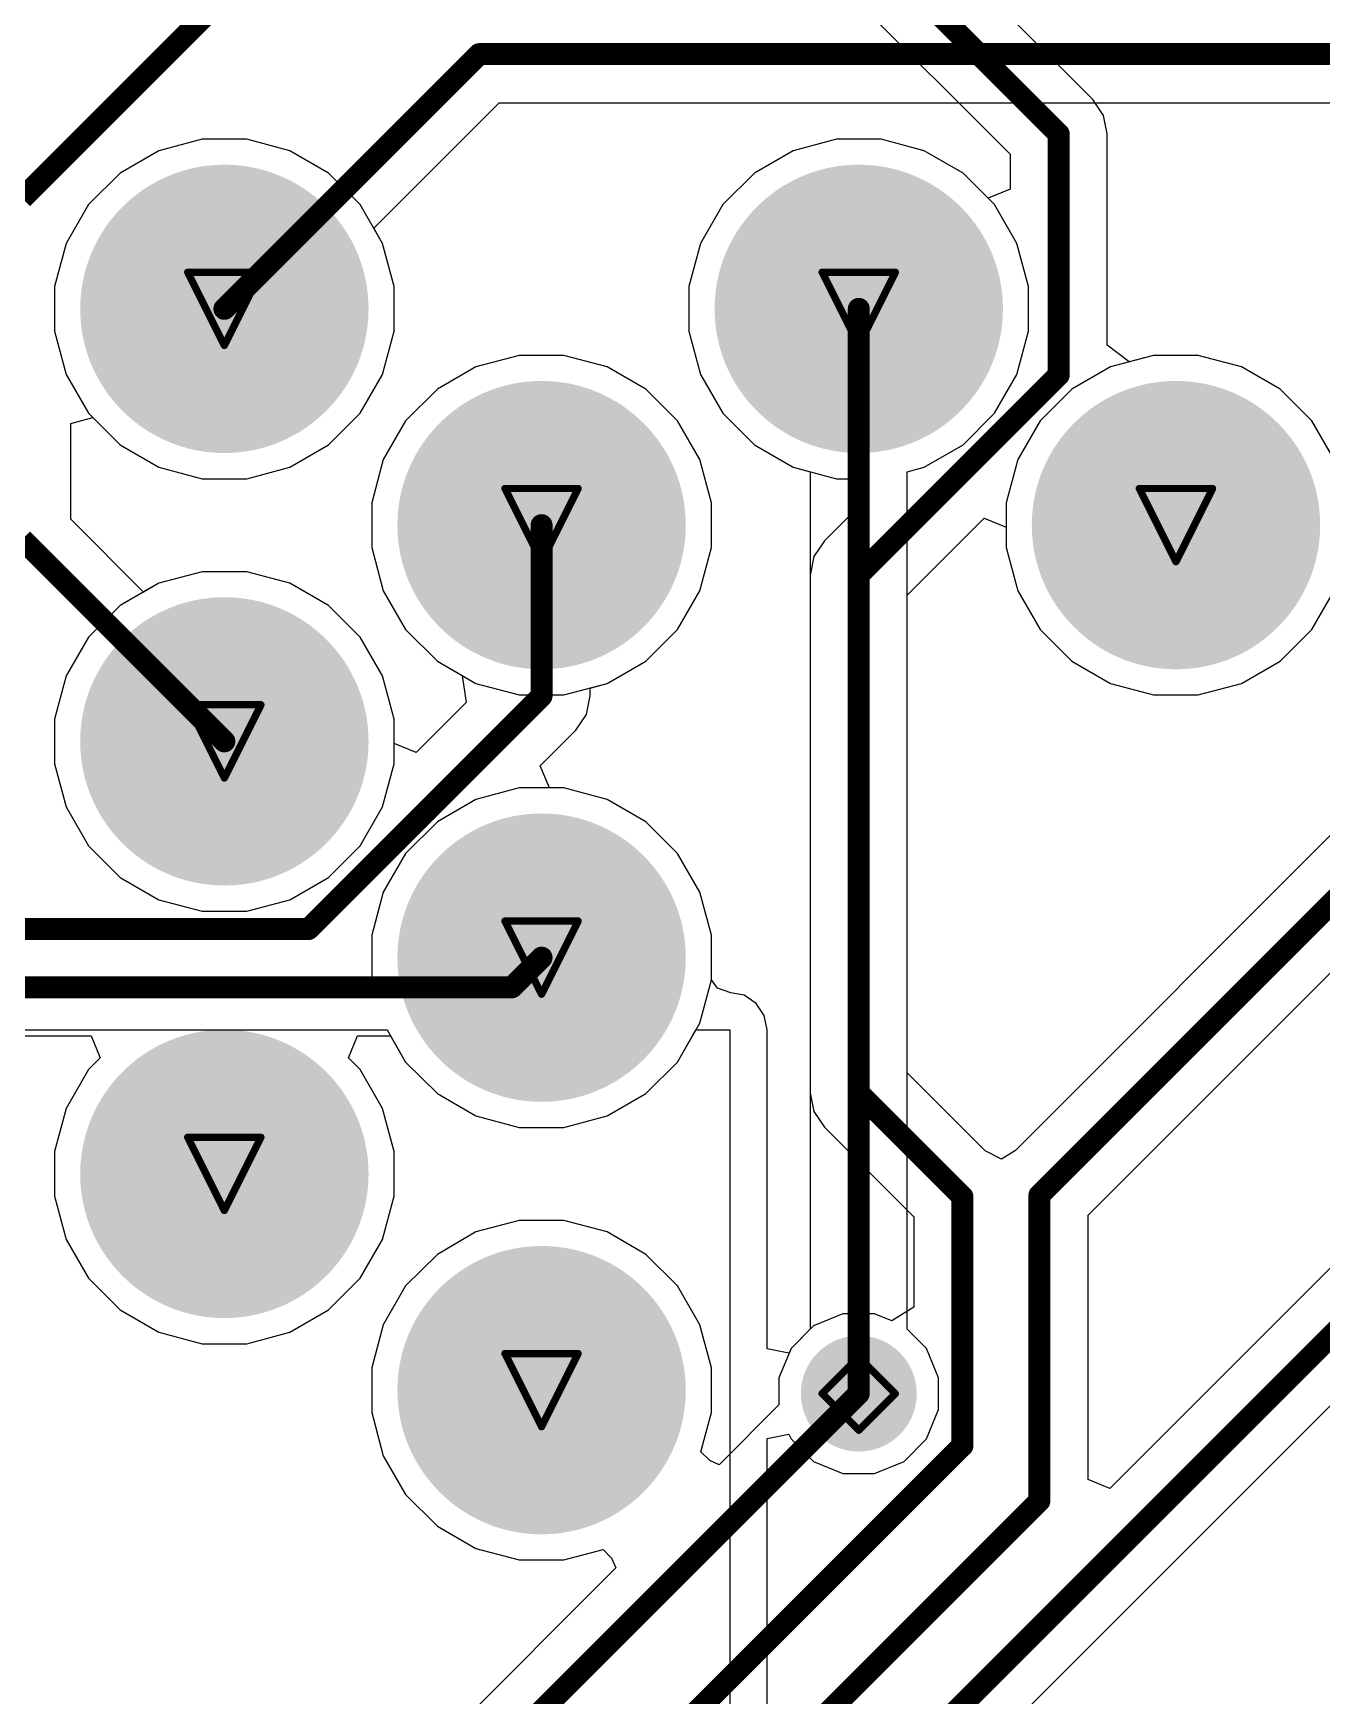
# Model space of a CAD drawing. Header units: inches. Extents: x -31 to 249, y -28 to 261.
# Drawn here: x 98.76 to 107.7, y 13.95 to 25.48 of the extents above; entities that cross this region are included whole.
import ezdxf

# ---------------------------------------------------------------- set-up
doc = ezdxf.new("R2010")
doc.units = ezdxf.units.IN
for name, color, linetype in [('Bottom Layer', 5, 'Continuous'), ('Bottom Solder', 6, 'Continuous'), ('Drill Drawing', 1, 'Continuous'), ('Multi-Layer', 9, 'Continuous'), ('Pad Holes', 156, 'Continuous'), ('Top Layer', 1, 'Continuous'), ('Top Solder', 216, 'Continuous'), ('Via Holes', 16, 'Continuous')]:
    doc.layers.add(name, color=color, linetype=linetype)

# ---------------------------------------------------------------- blocks, each defined once
blk = doc.blocks.new('1_1376430_8_40')
at = {"layer": 'Bottom Layer'}
h = blk.add_hatch(color=5, dxfattribs=at)
edge = h.paths.add_edge_path()
edge.add_arc((32.55, 4.725), 1, 0, 360)
h = blk.add_hatch(color=5, dxfattribs=at)
edge = h.paths.add_edge_path()
edge.add_arc((36.95, 4.725), 1, 0, 360)
h = blk.add_hatch(color=5, dxfattribs=at)
edge = h.paths.add_edge_path()
edge.add_arc((34.75, 3.225), 1, 0, 360)
h = blk.add_hatch(color=5, dxfattribs=at)
edge = h.paths.add_edge_path()
edge.add_arc((39.15, 3.225), 1, 0, 360)
h = blk.add_hatch(color=5, dxfattribs=at)
edge = h.paths.add_edge_path()
edge.add_arc((32.55, 1.725), 1, 0, 360)
h = blk.add_hatch(color=5, dxfattribs=at)
edge = h.paths.add_edge_path()
edge.add_arc((34.75, 0.225), 1, 0, 360)
h = blk.add_hatch(color=5, dxfattribs=at)
edge = h.paths.add_edge_path()
edge.add_arc((32.55, -1.275), 1, 0, 360)
h = blk.add_hatch(color=5, dxfattribs=at)
edge = h.paths.add_edge_path()
edge.add_arc((34.75, -2.775), 1, 0, 360)
at = {"layer": 'Bottom Solder'}
h = blk.add_hatch(color=6, dxfattribs=at)
edge = h.paths.add_edge_path()
edge.add_arc((32.55, 4.725), 1, 0, 360)
h = blk.add_hatch(color=6, dxfattribs=at)
edge = h.paths.add_edge_path()
edge.add_arc((36.95, 4.725), 1, 0, 360)
h = blk.add_hatch(color=6, dxfattribs=at)
edge = h.paths.add_edge_path()
edge.add_arc((34.75, 3.225), 1, 0, 360)
h = blk.add_hatch(color=6, dxfattribs=at)
edge = h.paths.add_edge_path()
edge.add_arc((39.15, 3.225), 1, 0, 360)
h = blk.add_hatch(color=6, dxfattribs=at)
edge = h.paths.add_edge_path()
edge.add_arc((32.55, 1.725), 1, 0, 360)
h = blk.add_hatch(color=6, dxfattribs=at)
edge = h.paths.add_edge_path()
edge.add_arc((34.75, 0.225), 1, 0, 360)
h = blk.add_hatch(color=6, dxfattribs=at)
edge = h.paths.add_edge_path()
edge.add_arc((32.55, -1.275), 1, 0, 360)
h = blk.add_hatch(color=6, dxfattribs=at)
edge = h.paths.add_edge_path()
edge.add_arc((34.75, -2.775), 1, 0, 360)
at = {"layer": 'Multi-Layer'}
h = blk.add_hatch(color=9, dxfattribs=at)
edge = h.paths.add_edge_path()
edge.add_arc((32.55, 4.725), 1, 0, 360)
h = blk.add_hatch(color=9, dxfattribs=at)
edge = h.paths.add_edge_path()
edge.add_arc((36.95, 4.725), 1, 0, 360)
h = blk.add_hatch(color=9, dxfattribs=at)
edge = h.paths.add_edge_path()
edge.add_arc((34.75, 3.225), 1, 0, 360)
h = blk.add_hatch(color=9, dxfattribs=at)
edge = h.paths.add_edge_path()
edge.add_arc((39.15, 3.225), 1, 0, 360)
h = blk.add_hatch(color=9, dxfattribs=at)
edge = h.paths.add_edge_path()
edge.add_arc((32.55, 1.725), 1, 0, 360)
h = blk.add_hatch(color=9, dxfattribs=at)
edge = h.paths.add_edge_path()
edge.add_arc((34.75, 0.225), 1, 0, 360)
h = blk.add_hatch(color=9, dxfattribs=at)
edge = h.paths.add_edge_path()
edge.add_arc((32.55, -1.275), 1, 0, 360)
h = blk.add_hatch(color=9, dxfattribs=at)
edge = h.paths.add_edge_path()
edge.add_arc((34.75, -2.775), 1, 0, 360)
at = {"layer": 'Pad Holes'}
h = blk.add_hatch(color=7, dxfattribs=at)
edge = h.paths.add_edge_path()
edge.add_arc((32.55, 4.725), 0.605, 0, 360)
h = blk.add_hatch(color=7, dxfattribs=at)
edge = h.paths.add_edge_path()
edge.add_arc((36.95, 4.725), 0.605, 0, 360)
h = blk.add_hatch(color=7, dxfattribs=at)
edge = h.paths.add_edge_path()
edge.add_arc((34.75, 3.225), 0.605, 0, 360)
h = blk.add_hatch(color=7, dxfattribs=at)
edge = h.paths.add_edge_path()
edge.add_arc((39.15, 3.225), 0.605, 0, 360)
h = blk.add_hatch(color=7, dxfattribs=at)
edge = h.paths.add_edge_path()
edge.add_arc((32.55, 1.725), 0.605, 0, 360)
h = blk.add_hatch(color=7, dxfattribs=at)
edge = h.paths.add_edge_path()
edge.add_arc((34.75, 0.225), 0.605, 0, 360)
h = blk.add_hatch(color=7, dxfattribs=at)
edge = h.paths.add_edge_path()
edge.add_arc((32.55, -1.275), 0.605, 0, 360)
h = blk.add_hatch(color=7, dxfattribs=at)
edge = h.paths.add_edge_path()
edge.add_arc((34.75, -2.775), 0.605, 0, 360)
at = {"layer": 'Top Layer'}
h = blk.add_hatch(color=1, dxfattribs=at)
edge = h.paths.add_edge_path()
edge.add_arc((32.55, 4.725), 1, 0, 360)
h = blk.add_hatch(color=1, dxfattribs=at)
edge = h.paths.add_edge_path()
edge.add_arc((36.95, 4.725), 1, 0, 360)
h = blk.add_hatch(color=1, dxfattribs=at)
edge = h.paths.add_edge_path()
edge.add_arc((34.75, 3.225), 1, 0, 360)
h = blk.add_hatch(color=1, dxfattribs=at)
edge = h.paths.add_edge_path()
edge.add_arc((39.15, 3.225), 1, 0, 360)
h = blk.add_hatch(color=1, dxfattribs=at)
edge = h.paths.add_edge_path()
edge.add_arc((32.55, 1.725), 1, 0, 360)
h = blk.add_hatch(color=1, dxfattribs=at)
edge = h.paths.add_edge_path()
edge.add_arc((34.75, 0.225), 1, 0, 360)
h = blk.add_hatch(color=1, dxfattribs=at)
edge = h.paths.add_edge_path()
edge.add_arc((32.55, -1.275), 1, 0, 360)
h = blk.add_hatch(color=1, dxfattribs=at)
edge = h.paths.add_edge_path()
edge.add_arc((34.75, -2.775), 1, 0, 360)
at = {"layer": 'Top Solder'}
h = blk.add_hatch(color=216, dxfattribs=at)
edge = h.paths.add_edge_path()
edge.add_arc((32.55, 4.725), 1, 0, 360)
h = blk.add_hatch(color=216, dxfattribs=at)
edge = h.paths.add_edge_path()
edge.add_arc((36.95, 4.725), 1, 0, 360)
h = blk.add_hatch(color=216, dxfattribs=at)
edge = h.paths.add_edge_path()
edge.add_arc((34.75, 3.225), 1, 0, 360)
h = blk.add_hatch(color=216, dxfattribs=at)
edge = h.paths.add_edge_path()
edge.add_arc((39.15, 3.225), 1, 0, 360)
h = blk.add_hatch(color=216, dxfattribs=at)
edge = h.paths.add_edge_path()
edge.add_arc((32.55, 1.725), 1, 0, 360)
h = blk.add_hatch(color=216, dxfattribs=at)
edge = h.paths.add_edge_path()
edge.add_arc((34.75, 0.225), 1, 0, 360)
h = blk.add_hatch(color=216, dxfattribs=at)
edge = h.paths.add_edge_path()
edge.add_arc((32.55, -1.275), 1, 0, 360)
h = blk.add_hatch(color=216, dxfattribs=at)
edge = h.paths.add_edge_path()
edge.add_arc((34.75, -2.775), 1, 0, 360)

msp = doc.modelspace()

# ---------------------------------------------------------------- hatches: boundary and pattern name
at = {"layer": 'Bottom Layer'}
h = msp.add_hatch(color=5, dxfattribs=at)
edge = h.paths.add_edge_path()
edge.add_arc((104.485, 16.043), 0.3, 0, 360)
at = {"layer": 'Bottom Solder'}
h = msp.add_hatch(color=6, dxfattribs=at)
edge = h.paths.add_edge_path()
edge.add_arc((104.485, 16.043), 0.402, 0, 360)
at = {"layer": 'Top Layer'}
h = msp.add_hatch(color=1, dxfattribs=at)
edge = h.paths.add_edge_path()
edge.add_arc((104.485, 16.043), 0.3, 0, 360)
at = {"layer": 'Top Solder'}
h = msp.add_hatch(color=216, dxfattribs=at)
edge = h.paths.add_edge_path()
edge.add_arc((104.485, 16.043), 0.402, 0, 360)
at = {"layer": 'Via Holes'}
h = msp.add_hatch(color=7, dxfattribs=at)
edge = h.paths.add_edge_path()
edge.add_arc((104.485, 16.043), 0.15, 0, 360)

# ---------------------------------------------------------------- linework, layer by layer
at = {"layer": 'Bottom Layer'}
for p, q in [((101.121, 24.127), (101.991, 24.997)), ((101.991, 24.997), (114.04, 24.997)), ((104.33, 24.744), (104.03, 24.664)), ((104.64, 24.744), (104.33, 24.744)), ((104.939, 24.664), (104.64, 24.744)), ((104.03, 24.664), (103.762, 24.509)), ((105.208, 24.509), (104.939, 24.664)), ((103.762, 24.509), (103.542, 24.29)), ((105.427, 24.29), (105.208, 24.509)), ((103.542, 24.29), (103.387, 24.021)), ((105.582, 24.021), (105.427, 24.29)), ((101.182, 24.021), (101.121, 24.127)), ((101.263, 23.722), (101.182, 24.021)), ((103.387, 24.021), (103.307, 23.722)), ((105.663, 23.722), (105.582, 24.021)), ((101.263, 23.412), (101.263, 23.722)), ((103.307, 23.722), (103.307, 23.412)), ((105.663, 23.412), (105.663, 23.722)), ((101.182, 23.112), (101.263, 23.412)), ((103.307, 23.412), (103.387, 23.112)), ((105.582, 23.112), (105.663, 23.412)), ((102.13, 23.244), (101.83, 23.164)), ((102.44, 23.244), (102.13, 23.244)), ((102.739, 23.164), (102.44, 23.244)), ((106.53, 23.244), (106.23, 23.164)), ((106.84, 23.244), (106.53, 23.244)), ((107.139, 23.164), (106.84, 23.244)), ((101.027, 22.843), (101.182, 23.112)), ((101.83, 23.164), (101.562, 23.009)), ((103.008, 23.009), (102.739, 23.164)), ((103.387, 23.112), (103.542, 22.843)), ((105.427, 22.843), (105.582, 23.112)), ((106.23, 23.164), (105.962, 23.009)), ((107.408, 23.009), (107.139, 23.164)), ((101.562, 23.009), (101.342, 22.79)), ((103.227, 22.79), (103.008, 23.009)), ((105.962, 23.009), (105.742, 22.79)), ((107.627, 22.79), (107.408, 23.009)), ((100.808, 22.624), (101.027, 22.843)), ((103.542, 22.843), (103.762, 22.624)), ((105.208, 22.624), (105.427, 22.843)), ((99.019, 22.772), (99.172, 22.814)), ((99.019, 22.108), (99.019, 22.772)), ((99.172, 22.814), (99.362, 22.624)), ((101.342, 22.79), (101.187, 22.521)), ((103.382, 22.521), (103.227, 22.79)), ((105.742, 22.79), (105.587, 22.521)), ((107.782, 22.521), (107.627, 22.79)), ((99.362, 22.624), (99.63, 22.469)), ((100.539, 22.469), (100.808, 22.624)), ((103.762, 22.624), (104.03, 22.469)), ((104.939, 22.469), (105.208, 22.624)), ((101.187, 22.521), (101.107, 22.222)), ((103.463, 22.222), (103.382, 22.521)), ((105.587, 22.521), (105.507, 22.222)), ((99.63, 22.469), (99.93, 22.389)), ((99.93, 22.389), (100.24, 22.389)), ((100.24, 22.389), (100.539, 22.469)), ((104.03, 22.469), (104.148, 22.437)), ((104.148, 22.437), (104.148, 18.128)), ((104.821, 22.437), (104.939, 22.469)), ((104.821, 18.267), (104.821, 22.437)), ((101.107, 22.222), (101.107, 21.912)), ((103.463, 21.912), (103.463, 22.222)), ((105.507, 22.222), (105.507, 21.912)), ((99.524, 21.603), (99.019, 22.108)), ((101.107, 21.912), (101.187, 21.612)), ((103.382, 21.612), (103.463, 21.912)), ((105.507, 21.912), (105.587, 21.612)), ((99.93, 21.744), (99.63, 21.664)), ((100.24, 21.744), (99.93, 21.744)), ((100.539, 21.664), (100.24, 21.744)), ((99.63, 21.664), (99.524, 21.603)), ((100.808, 21.509), (100.539, 21.664)), ((101.187, 21.612), (101.342, 21.343)), ((103.227, 21.343), (103.382, 21.612)), ((105.587, 21.612), (105.742, 21.343)), ((107.627, 21.343), (107.782, 21.612)), ((101.027, 21.29), (100.808, 21.509)), ((101.342, 21.343), (101.562, 21.124)), ((103.008, 21.124), (103.227, 21.343)), ((105.742, 21.343), (105.962, 21.124)), ((107.408, 21.124), (107.627, 21.343)), ((101.182, 21.021), (101.027, 21.29)), ((101.562, 21.124), (101.735, 21.024)), ((102.739, 20.969), (103.008, 21.124)), ((105.962, 21.124), (106.23, 20.969)), ((107.139, 20.969), (107.408, 21.124)), ((101.263, 20.722), (101.182, 21.021)), ((101.735, 21.024), (101.762, 20.836)), ((102.596, 20.753), (102.621, 20.882)), ((102.621, 20.937), (102.739, 20.969)), ((102.621, 20.882), (102.621, 20.937)), ((106.23, 20.969), (106.53, 20.889)), ((106.53, 20.889), (106.84, 20.889)), ((106.84, 20.889), (107.139, 20.969)), ((101.762, 20.836), (101.415, 20.489)), ((101.263, 20.552), (101.263, 20.722)), ((102.275, 20.397), (102.523, 20.644)), ((102.523, 20.644), (102.596, 20.753)), ((101.415, 20.489), (101.263, 20.552)), ((102.339, 20.244), (102.275, 20.397)), ((102.44, 20.244), (102.339, 20.244)), ((102.739, 20.164), (102.44, 20.244)), ((103.008, 20.009), (102.739, 20.164)), ((103.227, 19.79), (103.008, 20.009)), ((107.848, 20.006), (105.571, 17.729)), ((103.382, 19.521), (103.227, 19.79)), ((103.463, 19.222), (103.382, 19.521)), ((106.075, 17.28), (108.324, 19.53)), ((103.463, 18.912), (103.463, 19.222)), ((103.382, 18.612), (103.463, 18.912)), ((103.227, 18.343), (103.382, 18.612)), ((97.97, 18.524), (99.161, 18.524)), ((99.161, 18.524), (99.224, 18.372)), ((100.945, 18.372), (101.009, 18.524)), ((101.009, 18.524), (101.238, 18.524)), ((101.238, 18.524), (101.342, 18.343)), ((99.224, 18.372), (99.142, 18.29)), ((101.027, 18.29), (100.945, 18.372)), ((101.342, 18.343), (101.562, 18.124)), ((103.008, 18.124), (103.227, 18.343)), ((99.142, 18.29), (98.987, 18.021)), ((101.182, 18.021), (101.027, 18.29)), ((105.362, 17.726), (104.821, 18.267)), ((101.562, 18.124), (101.83, 17.969)), ((102.739, 17.969), (103.008, 18.124)), ((104.148, 18.128), (104.174, 17.999)), ((98.987, 18.021), (98.907, 17.722)), ((101.263, 17.722), (101.182, 18.021)), ((104.174, 17.999), (104.247, 17.89)), ((101.83, 17.969), (102.13, 17.889)), ((102.13, 17.889), (102.44, 17.889)), ((102.44, 17.889), (102.739, 17.969)), ((104.247, 17.89), (104.867, 17.27)), ((98.907, 17.722), (98.907, 17.412)), ((101.263, 17.412), (101.263, 17.722)), ((105.476, 17.669), (105.362, 17.726)), ((105.571, 17.729), (105.476, 17.669)), ((98.907, 17.412), (98.987, 17.112)), ((101.182, 17.112), (101.263, 17.412)), ((102.13, 17.244), (101.83, 17.164)), ((102.44, 17.244), (102.13, 17.244)), ((102.739, 17.164), (102.44, 17.244)), ((104.867, 17.27), (104.867, 16.643)), ((106.075, 15.448), (106.075, 17.28)), ((98.987, 17.112), (99.142, 16.843)), ((101.027, 16.843), (101.182, 17.112)), ((101.83, 17.164), (101.562, 17.009)), ((103.008, 17.009), (102.739, 17.164)), ((101.562, 17.009), (101.342, 16.79)), ((103.227, 16.79), (103.008, 17.009)), ((107.848, 17.006), (106.227, 15.385)), ((99.142, 16.843), (99.362, 16.624)), ((100.808, 16.624), (101.027, 16.843)), ((101.342, 16.79), (101.187, 16.521)), ((103.382, 16.521), (103.227, 16.79)), ((99.362, 16.624), (99.63, 16.469)), ((100.539, 16.469), (100.808, 16.624)), ((104.867, 16.643), (104.714, 16.547)), ((97.678, 5.884), (108.324, 16.53)), ((101.187, 16.521), (101.107, 16.222)), ((103.463, 16.222), (103.382, 16.521)), ((104.171, 16.512), (104.015, 16.356)), ((104.375, 16.597), (104.171, 16.512)), ((104.595, 16.597), (104.375, 16.597)), ((104.714, 16.547), (104.595, 16.597)), ((99.63, 16.469), (99.93, 16.389)), ((99.93, 16.389), (100.24, 16.389)), ((100.24, 16.389), (100.539, 16.469)), ((104.015, 16.356), (103.931, 16.153)), ((101.107, 16.222), (101.107, 15.912)), ((103.463, 15.912), (103.463, 16.222)), ((103.931, 16.153), (103.931, 15.965)), ((103.931, 15.965), (103.516, 15.55)), ((101.107, 15.912), (101.187, 15.612)), ((103.39, 15.639), (103.463, 15.912)), ((101.187, 15.612), (101.342, 15.343)), ((103.451, 15.58), (103.39, 15.639)), ((103.516, 15.55), (103.451, 15.58)), ((101.342, 15.343), (101.562, 15.124)), ((106.227, 15.385), (106.075, 15.448)), ((101.562, 15.124), (101.83, 14.969)), ((101.83, 14.969), (102.13, 14.889)), ((102.13, 14.889), (102.44, 14.889)), ((102.44, 14.889), (102.712, 14.962)), ((102.712, 14.962), (102.771, 14.901)), ((102.771, 14.901), (102.801, 14.835)), ((102.801, 14.835), (95.485, 7.519))]:
    msp.add_line(p, q, dxfattribs=at)
for points in [[(98.683, 24.333, 0.152, 0.152, 0), (100.085, 25.735, 0.152, 0.152, 0)], [(100.085, 23.567, 0.152, 0.152, 0), (101.852, 25.334, 0.152, 0.152, 0)], [(101.852, 25.334, 0.152, 0.152, 0), (120.607, 25.334, 0.152, 0.152, 0)], [(104.485, 18.128, 0.152, 0.152, 0), (104.485, 23.567, 0.152, 0.152, 0)], [(102.285, 20.882, 0.152, 0.152, 0), (102.285, 22.067, 0.152, 0.152, 0)], [(98.683, 21.969, 0.152, 0.152, 0), (100.085, 20.567, 0.152, 0.152, 0)], [(100.668, 19.265, 0.152, 0.152, 0), (102.285, 20.882, 0.152, 0.152, 0)], [(105.738, 17.42, 0.152, 0.152, 0), (108.885, 20.567, 0.152, 0.152, 0)], [(98.301, 19.265, 0.152, 0.152, 0), (100.668, 19.265, 0.152, 0.152, 0)], [(102.079, 18.861, 0.152, 0.152, 0), (102.285, 19.067, 0.152, 0.152, 0)], [(97.97, 18.861, 0.152, 0.152, 0), (102.079, 18.861, 0.152, 0.152, 0)], [(104.485, 18.128, 0.152, 0.152, 0), (105.203, 17.409, 0.152, 0.152, 0)], [(97.44, 6.122, 0.152, 0.152, 0), (108.885, 17.567, 0.152, 0.152, 0)], [(105.203, 15.681, 0.152, 0.152, 0), (105.203, 17.409, 0.152, 0.152, 0)], [(105.738, 15.299, 0.152, 0.152, 0), (105.738, 17.42, 0.152, 0.152, 0)], [(95.624, 7.182, 0.152, 0.152, 0), (104.485, 16.043, 0.152, 0.152, 0)], [(96.339, 6.816, 0.152, 0.152, 0), (105.203, 15.681, 0.152, 0.152, 0)], [(96.908, 6.469, 0.152, 0.152, 0), (105.738, 15.299, 0.152, 0.152, 0)]]:
    msp.add_lwpolyline(points, format="xyseb", dxfattribs=at)
for points in [[(101.814, 25.334, 0.0762, 0.0762, 1), (101.89, 25.334, 0.0762, 0.0762, 1)], [(101.814, 25.334, 0.0762, 0.0762, 1), (101.89, 25.334, 0.0762, 0.0762, 1)], [(100.047, 23.567, 0.0762, 0.0762, 1), (100.123, 23.567, 0.0762, 0.0762, 1)], [(104.447, 23.567, 0.0762, 0.0762, 1), (104.523, 23.567, 0.0762, 0.0762, 1)], [(102.247, 22.067, 0.0762, 0.0762, 1), (102.323, 22.067, 0.0762, 0.0762, 1)], [(102.247, 20.882, 0.0762, 0.0762, 1), (102.323, 20.882, 0.0762, 0.0762, 1)], [(102.247, 20.882, 0.0762, 0.0762, 1), (102.323, 20.882, 0.0762, 0.0762, 1)], [(100.047, 20.567, 0.0762, 0.0762, 1), (100.123, 20.567, 0.0762, 0.0762, 1)], [(100.63, 19.265, 0.0762, 0.0762, 1), (100.706, 19.265, 0.0762, 0.0762, 1)], [(100.63, 19.265, 0.0762, 0.0762, 1), (100.706, 19.265, 0.0762, 0.0762, 1)], [(102.247, 19.067, 0.0762, 0.0762, 1), (102.323, 19.067, 0.0762, 0.0762, 1)], [(102.041, 18.861, 0.0762, 0.0762, 1), (102.117, 18.861, 0.0762, 0.0762, 1)], [(102.041, 18.861, 0.0762, 0.0762, 1), (102.117, 18.861, 0.0762, 0.0762, 1)], [(104.447, 18.128, 0.0762, 0.0762, 1), (104.523, 18.128, 0.0762, 0.0762, 1)], [(104.447, 18.128, 0.0762, 0.0762, 1), (104.523, 18.128, 0.0762, 0.0762, 1)], [(105.165, 17.409, 0.0762, 0.0762, 1), (105.242, 17.409, 0.0762, 0.0762, 1)], [(105.165, 17.409, 0.0762, 0.0762, 1), (105.242, 17.409, 0.0762, 0.0762, 1)], [(105.7, 17.42, 0.0762, 0.0762, 1), (105.776, 17.42, 0.0762, 0.0762, 1)], [(105.7, 17.42, 0.0762, 0.0762, 1), (105.776, 17.42, 0.0762, 0.0762, 1)], [(104.447, 16.043, 0.0762, 0.0762, 1), (104.523, 16.043, 0.0762, 0.0762, 1)], [(105.165, 15.681, 0.0762, 0.0762, 1), (105.242, 15.681, 0.0762, 0.0762, 1)], [(105.165, 15.681, 0.0762, 0.0762, 1), (105.242, 15.681, 0.0762, 0.0762, 1)], [(105.7, 15.299, 0.0762, 0.0762, 1), (105.776, 15.299, 0.0762, 0.0762, 1)], [(105.7, 15.299, 0.0762, 0.0762, 1), (105.776, 15.299, 0.0762, 0.0762, 1)]]:
    msp.add_lwpolyline(points, format="xyseb", close=True, dxfattribs=at)
at = {"layer": 'Drill Drawing'}
for points in [[(99.831, 23.821, 0.0508, 0.0508, 0), (100.339, 23.821, 0.0508, 0.0508, 0)], [(99.831, 23.821, 0.0508, 0.0508, 0), (100.085, 23.313, 0.0508, 0.0508, 0)], [(100.085, 23.313, 0.0508, 0.0508, 0), (100.339, 23.821, 0.0508, 0.0508, 0)], [(104.231, 23.821, 0.0508, 0.0508, 0), (104.739, 23.821, 0.0508, 0.0508, 0)], [(104.231, 23.821, 0.0508, 0.0508, 0), (104.485, 23.313, 0.0508, 0.0508, 0)], [(104.485, 23.313, 0.0508, 0.0508, 0), (104.739, 23.821, 0.0508, 0.0508, 0)], [(102.031, 22.321, 0.0508, 0.0508, 0), (102.539, 22.321, 0.0508, 0.0508, 0)], [(102.031, 22.321, 0.0508, 0.0508, 0), (102.285, 21.813, 0.0508, 0.0508, 0)], [(102.285, 21.813, 0.0508, 0.0508, 0), (102.539, 22.321, 0.0508, 0.0508, 0)], [(106.431, 22.321, 0.0508, 0.0508, 0), (106.939, 22.321, 0.0508, 0.0508, 0)], [(106.431, 22.321, 0.0508, 0.0508, 0), (106.685, 21.813, 0.0508, 0.0508, 0)], [(106.685, 21.813, 0.0508, 0.0508, 0), (106.939, 22.321, 0.0508, 0.0508, 0)], [(99.831, 20.821, 0.0508, 0.0508, 0), (100.339, 20.821, 0.0508, 0.0508, 0)], [(99.831, 20.821, 0.0508, 0.0508, 0), (100.085, 20.313, 0.0508, 0.0508, 0)], [(100.085, 20.313, 0.0508, 0.0508, 0), (100.339, 20.821, 0.0508, 0.0508, 0)], [(102.031, 19.321, 0.0508, 0.0508, 0), (102.539, 19.321, 0.0508, 0.0508, 0)], [(102.031, 19.321, 0.0508, 0.0508, 0), (102.285, 18.813, 0.0508, 0.0508, 0)], [(102.285, 18.813, 0.0508, 0.0508, 0), (102.539, 19.321, 0.0508, 0.0508, 0)], [(99.831, 17.821, 0.0508, 0.0508, 0), (100.339, 17.821, 0.0508, 0.0508, 0)], [(99.831, 17.821, 0.0508, 0.0508, 0), (100.085, 17.313, 0.0508, 0.0508, 0)], [(100.085, 17.313, 0.0508, 0.0508, 0), (100.339, 17.821, 0.0508, 0.0508, 0)], [(102.031, 16.321, 0.0508, 0.0508, 0), (102.539, 16.321, 0.0508, 0.0508, 0)], [(102.031, 16.321, 0.0508, 0.0508, 0), (102.285, 15.813, 0.0508, 0.0508, 0)], [(102.285, 15.813, 0.0508, 0.0508, 0), (102.539, 16.321, 0.0508, 0.0508, 0)], [(104.231, 16.043, 0.0508, 0.0508, 0), (104.485, 16.297, 0.0508, 0.0508, 0)], [(104.485, 16.297, 0.0508, 0.0508, 0), (104.739, 16.043, 0.0508, 0.0508, 0)], [(104.231, 16.043, 0.0508, 0.0508, 0), (104.485, 15.789, 0.0508, 0.0508, 0)], [(104.485, 15.789, 0.0508, 0.0508, 0), (104.739, 16.043, 0.0508, 0.0508, 0)]]:
    msp.add_lwpolyline(points, format="xyseb", dxfattribs=at)
for points in [[(99.818, 23.821, 0.0254, 0.0254, 1), (99.843, 23.821, 0.0254, 0.0254, 1)], [(99.818, 23.821, 0.0254, 0.0254, 1), (99.843, 23.821, 0.0254, 0.0254, 1)], [(100.326, 23.821, 0.0254, 0.0254, 1), (100.351, 23.821, 0.0254, 0.0254, 1)], [(100.326, 23.821, 0.0254, 0.0254, 1), (100.351, 23.821, 0.0254, 0.0254, 1)], [(104.218, 23.821, 0.0254, 0.0254, 1), (104.243, 23.821, 0.0254, 0.0254, 1)], [(104.218, 23.821, 0.0254, 0.0254, 1), (104.243, 23.821, 0.0254, 0.0254, 1)], [(104.726, 23.821, 0.0254, 0.0254, 1), (104.751, 23.821, 0.0254, 0.0254, 1)], [(104.726, 23.821, 0.0254, 0.0254, 1), (104.751, 23.821, 0.0254, 0.0254, 1)], [(100.072, 23.313, 0.0254, 0.0254, 1), (100.097, 23.313, 0.0254, 0.0254, 1)], [(100.072, 23.313, 0.0254, 0.0254, 1), (100.097, 23.313, 0.0254, 0.0254, 1)], [(104.472, 23.313, 0.0254, 0.0254, 1), (104.497, 23.313, 0.0254, 0.0254, 1)], [(104.472, 23.313, 0.0254, 0.0254, 1), (104.497, 23.313, 0.0254, 0.0254, 1)], [(102.018, 22.321, 0.0254, 0.0254, 1), (102.043, 22.321, 0.0254, 0.0254, 1)], [(102.018, 22.321, 0.0254, 0.0254, 1), (102.043, 22.321, 0.0254, 0.0254, 1)], [(102.526, 22.321, 0.0254, 0.0254, 1), (102.551, 22.321, 0.0254, 0.0254, 1)], [(102.526, 22.321, 0.0254, 0.0254, 1), (102.551, 22.321, 0.0254, 0.0254, 1)], [(106.418, 22.321, 0.0254, 0.0254, 1), (106.443, 22.321, 0.0254, 0.0254, 1)], [(106.418, 22.321, 0.0254, 0.0254, 1), (106.443, 22.321, 0.0254, 0.0254, 1)], [(106.926, 22.321, 0.0254, 0.0254, 1), (106.951, 22.321, 0.0254, 0.0254, 1)], [(106.926, 22.321, 0.0254, 0.0254, 1), (106.951, 22.321, 0.0254, 0.0254, 1)], [(102.272, 21.813, 0.0254, 0.0254, 1), (102.297, 21.813, 0.0254, 0.0254, 1)], [(102.272, 21.813, 0.0254, 0.0254, 1), (102.297, 21.813, 0.0254, 0.0254, 1)], [(106.672, 21.813, 0.0254, 0.0254, 1), (106.697, 21.813, 0.0254, 0.0254, 1)], [(106.672, 21.813, 0.0254, 0.0254, 1), (106.697, 21.813, 0.0254, 0.0254, 1)], [(99.818, 20.821, 0.0254, 0.0254, 1), (99.843, 20.821, 0.0254, 0.0254, 1)], [(99.818, 20.821, 0.0254, 0.0254, 1), (99.843, 20.821, 0.0254, 0.0254, 1)], [(100.326, 20.821, 0.0254, 0.0254, 1), (100.351, 20.821, 0.0254, 0.0254, 1)], [(100.326, 20.821, 0.0254, 0.0254, 1), (100.351, 20.821, 0.0254, 0.0254, 1)], [(100.072, 20.313, 0.0254, 0.0254, 1), (100.097, 20.313, 0.0254, 0.0254, 1)], [(100.072, 20.313, 0.0254, 0.0254, 1), (100.097, 20.313, 0.0254, 0.0254, 1)], [(102.018, 19.321, 0.0254, 0.0254, 1), (102.043, 19.321, 0.0254, 0.0254, 1)], [(102.018, 19.321, 0.0254, 0.0254, 1), (102.043, 19.321, 0.0254, 0.0254, 1)], [(102.526, 19.321, 0.0254, 0.0254, 1), (102.551, 19.321, 0.0254, 0.0254, 1)], [(102.526, 19.321, 0.0254, 0.0254, 1), (102.551, 19.321, 0.0254, 0.0254, 1)], [(102.272, 18.813, 0.0254, 0.0254, 1), (102.297, 18.813, 0.0254, 0.0254, 1)], [(102.272, 18.813, 0.0254, 0.0254, 1), (102.297, 18.813, 0.0254, 0.0254, 1)], [(99.818, 17.821, 0.0254, 0.0254, 1), (99.843, 17.821, 0.0254, 0.0254, 1)], [(99.818, 17.821, 0.0254, 0.0254, 1), (99.843, 17.821, 0.0254, 0.0254, 1)], [(100.326, 17.821, 0.0254, 0.0254, 1), (100.351, 17.821, 0.0254, 0.0254, 1)], [(100.326, 17.821, 0.0254, 0.0254, 1), (100.351, 17.821, 0.0254, 0.0254, 1)], [(100.072, 17.313, 0.0254, 0.0254, 1), (100.097, 17.313, 0.0254, 0.0254, 1)], [(100.072, 17.313, 0.0254, 0.0254, 1), (100.097, 17.313, 0.0254, 0.0254, 1)], [(102.018, 16.321, 0.0254, 0.0254, 1), (102.043, 16.321, 0.0254, 0.0254, 1)], [(102.018, 16.321, 0.0254, 0.0254, 1), (102.043, 16.321, 0.0254, 0.0254, 1)], [(102.526, 16.321, 0.0254, 0.0254, 1), (102.551, 16.321, 0.0254, 0.0254, 1)], [(102.526, 16.321, 0.0254, 0.0254, 1), (102.551, 16.321, 0.0254, 0.0254, 1)], [(104.472, 16.297, 0.0254, 0.0254, 1), (104.497, 16.297, 0.0254, 0.0254, 1)], [(104.472, 16.297, 0.0254, 0.0254, 1), (104.497, 16.297, 0.0254, 0.0254, 1)], [(104.218, 16.043, 0.0254, 0.0254, 1), (104.243, 16.043, 0.0254, 0.0254, 1)], [(104.218, 16.043, 0.0254, 0.0254, 1), (104.243, 16.043, 0.0254, 0.0254, 1)], [(104.726, 16.043, 0.0254, 0.0254, 1), (104.751, 16.043, 0.0254, 0.0254, 1)], [(104.726, 16.043, 0.0254, 0.0254, 1), (104.751, 16.043, 0.0254, 0.0254, 1)], [(102.272, 15.813, 0.0254, 0.0254, 1), (102.297, 15.813, 0.0254, 0.0254, 1)], [(102.272, 15.813, 0.0254, 0.0254, 1), (102.297, 15.813, 0.0254, 0.0254, 1)], [(104.472, 15.789, 0.0254, 0.0254, 1), (104.497, 15.789, 0.0254, 0.0254, 1)], [(104.472, 15.789, 0.0254, 0.0254, 1), (104.497, 15.789, 0.0254, 0.0254, 1)]]:
    msp.add_lwpolyline(points, format="xyseb", close=True, dxfattribs=at)
at = {"layer": 'Top Layer'}
for p, q in [((106.109, 25.018), (104.621, 26.506)), ((104.145, 26.03), (105.535, 24.64)), ((106.182, 24.909), (106.109, 25.018)), ((106.208, 24.78), (106.182, 24.909)), ((99.93, 24.744), (99.63, 24.664)), ((100.24, 24.744), (99.93, 24.744)), ((100.539, 24.664), (100.24, 24.744)), ((104.33, 24.744), (104.03, 24.664)), ((104.64, 24.744), (104.33, 24.744)), ((104.939, 24.664), (104.64, 24.744)), ((106.208, 23.316), (106.208, 24.78)), ((99.63, 24.664), (99.362, 24.509)), ((100.808, 24.509), (100.539, 24.664)), ((104.03, 24.664), (103.762, 24.509)), ((105.208, 24.509), (104.939, 24.664)), ((105.535, 24.64), (105.535, 24.398)), ((99.362, 24.509), (99.142, 24.29)), ((101.027, 24.29), (100.808, 24.509)), ((103.762, 24.509), (103.542, 24.29)), ((105.382, 24.335), (105.208, 24.509)), ((105.535, 24.398), (105.382, 24.335)), ((99.142, 24.29), (98.987, 24.021)), ((101.182, 24.021), (101.027, 24.29)), ((103.542, 24.29), (103.387, 24.021)), ((98.987, 24.021), (98.907, 23.722)), ((101.263, 23.722), (101.182, 24.021)), ((103.387, 24.021), (103.307, 23.722)), ((98.907, 23.722), (98.907, 23.412)), ((101.263, 23.412), (101.263, 23.722)), ((103.307, 23.722), (103.307, 23.412)), ((98.907, 23.412), (98.987, 23.112)), ((101.182, 23.112), (101.263, 23.412)), ((103.307, 23.412), (103.387, 23.112)), ((106.36, 23.199), (106.208, 23.316)), ((102.13, 23.244), (101.83, 23.164)), ((102.44, 23.244), (102.13, 23.244)), ((102.739, 23.164), (102.44, 23.244)), ((106.53, 23.244), (106.36, 23.199)), ((106.84, 23.244), (106.53, 23.244)), ((107.139, 23.164), (106.84, 23.244)), ((98.987, 23.112), (99.142, 22.843)), ((101.027, 22.843), (101.182, 23.112)), ((101.83, 23.164), (101.562, 23.009)), ((103.008, 23.009), (102.739, 23.164)), ((103.387, 23.112), (103.542, 22.843)), ((107.408, 23.009), (107.139, 23.164)), ((101.562, 23.009), (101.342, 22.79)), ((103.227, 22.79), (103.008, 23.009)), ((107.627, 22.79), (107.408, 23.009)), ((99.142, 22.843), (99.362, 22.624)), ((100.808, 22.624), (101.027, 22.843)), ((103.542, 22.843), (103.762, 22.624)), ((101.342, 22.79), (101.187, 22.521)), ((103.382, 22.521), (103.227, 22.79)), ((107.782, 22.521), (107.627, 22.79)), ((99.362, 22.624), (99.63, 22.469)), ((100.539, 22.469), (100.808, 22.624)), ((103.762, 22.624), (104.03, 22.469)), ((101.187, 22.521), (101.107, 22.222)), ((103.463, 22.222), (103.382, 22.521)), ((99.63, 22.469), (99.93, 22.389)), ((99.93, 22.389), (100.24, 22.389)), ((100.24, 22.389), (100.539, 22.469)), ((104.03, 22.469), (104.33, 22.389)), ((104.33, 22.389), (104.461, 22.389)), ((104.461, 22.389), (104.524, 22.236)), ((101.107, 22.222), (101.107, 21.912)), ((103.463, 21.912), (103.463, 22.222)), ((104.524, 22.236), (104.247, 21.959)), ((104.821, 21.582), (105.355, 22.115)), ((105.355, 22.115), (105.507, 22.052)), ((105.507, 22.052), (105.507, 21.912)), ((101.107, 21.912), (101.187, 21.612)), ((103.382, 21.612), (103.463, 21.912)), ((104.247, 21.959), (104.174, 21.85)), ((105.507, 21.912), (105.587, 21.612)), ((104.174, 21.85), (104.148, 21.721)), ((99.93, 21.744), (99.63, 21.664)), ((100.24, 21.744), (99.93, 21.744)), ((100.539, 21.664), (100.24, 21.744)), ((104.148, 21.721), (104.148, 16.489)), ((99.63, 21.664), (99.362, 21.509)), ((100.808, 21.509), (100.539, 21.664)), ((101.187, 21.612), (101.342, 21.343)), ((103.227, 21.343), (103.382, 21.612)), ((104.821, 16.489), (104.821, 21.582)), ((105.587, 21.612), (105.742, 21.343)), ((107.627, 21.343), (107.782, 21.612)), ((99.362, 21.509), (99.142, 21.29)), ((101.027, 21.29), (100.808, 21.509)), ((101.342, 21.343), (101.562, 21.124)), ((103.008, 21.124), (103.227, 21.343)), ((105.742, 21.343), (105.962, 21.124)), ((107.408, 21.124), (107.627, 21.343)), ((99.142, 21.29), (98.987, 21.021)), ((101.182, 21.021), (101.027, 21.29)), ((101.562, 21.124), (101.83, 20.969)), ((102.739, 20.969), (103.008, 21.124)), ((105.962, 21.124), (106.23, 20.969)), ((107.139, 20.969), (107.408, 21.124)), ((98.987, 21.021), (98.907, 20.722)), ((101.263, 20.722), (101.182, 21.021)), ((101.83, 20.969), (102.13, 20.889)), ((102.13, 20.889), (102.44, 20.889)), ((102.44, 20.889), (102.739, 20.969)), ((106.23, 20.969), (106.53, 20.889)), ((106.53, 20.889), (106.84, 20.889)), ((106.84, 20.889), (107.139, 20.969)), ((98.907, 20.722), (98.907, 20.412)), ((101.263, 20.412), (101.263, 20.722)), ((98.907, 20.412), (98.987, 20.112)), ((101.182, 20.112), (101.263, 20.412)), ((102.13, 20.244), (101.83, 20.164)), ((102.44, 20.244), (102.13, 20.244)), ((102.739, 20.164), (102.44, 20.244)), ((98.987, 20.112), (99.142, 19.843)), ((101.027, 19.843), (101.182, 20.112)), ((101.83, 20.164), (101.562, 20.009)), ((103.008, 20.009), (102.739, 20.164)), ((101.562, 20.009), (101.342, 19.79)), ((103.227, 19.79), (103.008, 20.009)), ((99.142, 19.843), (99.362, 19.624)), ((100.808, 19.624), (101.027, 19.843)), ((101.342, 19.79), (101.187, 19.521)), ((103.382, 19.521), (103.227, 19.79)), ((99.362, 19.624), (99.63, 19.469)), ((100.539, 19.469), (100.808, 19.624)), ((101.187, 19.521), (101.107, 19.222)), ((103.463, 19.222), (103.382, 19.521)), ((99.63, 19.469), (99.93, 19.389)), ((99.93, 19.389), (100.24, 19.389)), ((100.24, 19.389), (100.539, 19.469)), ((101.107, 19.222), (101.107, 18.912)), ((103.463, 18.912), (103.463, 19.222)), ((101.107, 18.912), (101.041, 18.826)), ((103.506, 18.855), (103.463, 18.912)), ((101.041, 18.826), (98.683, 18.826)), ((103.597, 18.824), (103.506, 18.855)), ((103.689, 18.806), (103.597, 18.824)), ((103.773, 18.75), (103.689, 18.806)), ((103.829, 18.666), (103.773, 18.75)), ((98.683, 18.567), (101.213, 18.567)), ((101.213, 18.567), (101.342, 18.343)), ((103.227, 18.343), (103.356, 18.567)), ((103.356, 18.567), (103.59, 18.567)), ((103.59, 18.567), (103.59, 10.693)), ((103.849, 18.567), (103.829, 18.666)), ((103.849, 16.353), (103.849, 18.567)), ((101.342, 18.343), (101.562, 18.124)), ((103.008, 18.124), (103.227, 18.343)), ((101.562, 18.124), (101.83, 17.969)), ((102.739, 17.969), (103.008, 18.124)), ((101.83, 17.969), (102.13, 17.889)), ((102.13, 17.889), (102.44, 17.889)), ((102.44, 17.889), (102.739, 17.969)), ((104.148, 16.489), (104.015, 16.356)), ((104.954, 16.356), (104.821, 16.489)), ((104.001, 16.323), (103.849, 16.353)), ((104.015, 16.356), (104.001, 16.323)), ((105.039, 16.153), (104.954, 16.356)), ((105.039, 15.932), (105.039, 16.153)), ((104.954, 15.729), (105.039, 15.932)), ((103.849, 15.732), (104.001, 15.762)), ((103.849, 10.693), (103.849, 15.732)), ((104.001, 15.762), (104.015, 15.729)), ((104.015, 15.729), (104.171, 15.573)), ((104.799, 15.573), (104.954, 15.729)), ((104.171, 15.573), (104.375, 15.489)), ((104.595, 15.489), (104.799, 15.573)), ((104.375, 15.489), (104.595, 15.489))]:
    msp.add_line(p, q, dxfattribs=at)
for points in [[(103.585, 27.067, 0.152, 0.152, 0), (105.871, 24.78, 0.152, 0.152, 0)], [(105.871, 23.108, 0.152, 0.152, 0), (105.871, 24.78, 0.152, 0.152, 0)], [(104.485, 21.721, 0.152, 0.152, 0), (105.871, 23.108, 0.152, 0.152, 0)], [(104.485, 16.043, 0.152, 0.152, 0), (104.485, 21.721, 0.152, 0.152, 0)]]:
    msp.add_lwpolyline(points, format="xyseb", dxfattribs=at)
for points in [[(105.833, 24.78, 0.0762, 0.0762, 1), (105.91, 24.78, 0.0762, 0.0762, 1)], [(105.833, 24.78, 0.0762, 0.0762, 1), (105.91, 24.78, 0.0762, 0.0762, 1)], [(105.833, 23.108, 0.0762, 0.0762, 1), (105.91, 23.108, 0.0762, 0.0762, 1)], [(105.833, 23.108, 0.0762, 0.0762, 1), (105.91, 23.108, 0.0762, 0.0762, 1)], [(104.447, 21.721, 0.0762, 0.0762, 1), (104.523, 21.721, 0.0762, 0.0762, 1)], [(104.447, 21.721, 0.0762, 0.0762, 1), (104.523, 21.721, 0.0762, 0.0762, 1)], [(104.447, 16.043, 0.0762, 0.0762, 1), (104.523, 16.043, 0.0762, 0.0762, 1)]]:
    msp.add_lwpolyline(points, format="xyseb", close=True, dxfattribs=at)

# ---------------------------------------------------------------- block references
msp.add_blockref('1_1376430_8_40', (67.535, 18.842))

doc.saveas('drawing.dxf')
